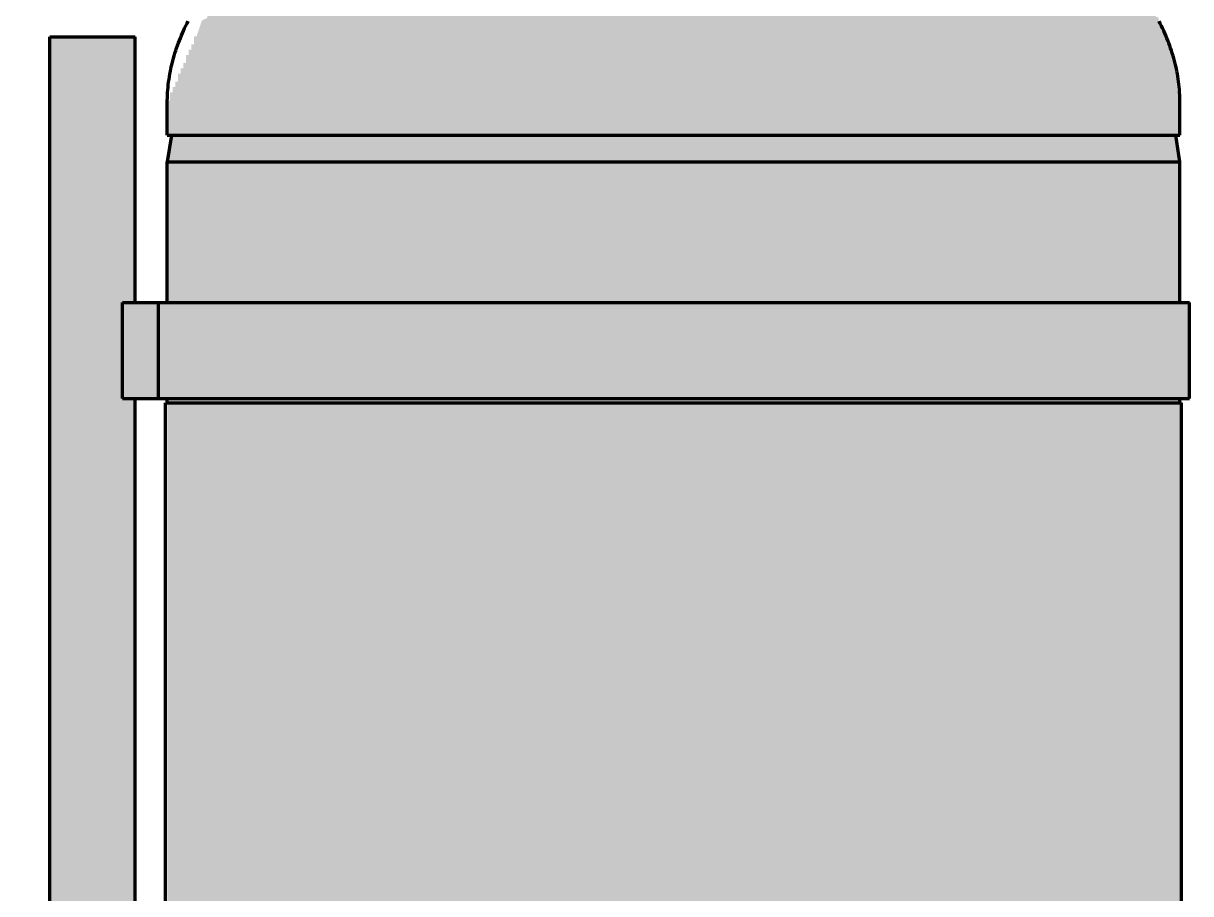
# Model space of a CAD drawing. Header units: millimetres. Extents: x 0 to 420, y 0 to 297.
# Drawn here: x 70.07 to 113.87, y 195.8 to 228.46 of the extents above; entities that cross this region are included whole.
import ezdxf

# ---------------------------------------------------------------- set-up
doc = ezdxf.new("R2010")
doc.units = ezdxf.units.MM
doc.layers.add('01-VISIBLE', color=7, linetype='CONTINUOUS', lineweight=70)
doc.layers.add('13-GRAFICA', color=30, linetype='CONTINUOUS', lineweight=18)

msp = doc.modelspace()

# ---------------------------------------------------------------- hatches: boundary and pattern name
at = {"layer": '13-GRAFICA', "true_color": 0xc4c8ce}
h = msp.add_hatch(color=7, dxfattribs=at)
h.dxf.hatch_style = 1
h.paths.add_polyline_path([(75.473, 224.271), (75.473, 225.571), (75.573, 225.571), (75.573, 225.871), (75.673, 225.871), (75.673, 226.071), (75.773, 226.071), (75.773, 226.271), (75.873, 226.271), (75.873, 226.571), (75.973, 226.571), (75.973, 226.771), (76.073, 226.771), (76.073, 226.971), (76.173, 226.971), (76.173, 227.271), (76.273, 227.271), (76.273, 227.471), (76.373, 227.471), (76.373, 227.671), (76.473, 227.671), (76.473, 227.971), (76.573, 227.971), (76.773, 228.571), (76.973, 228.671), (76.973, 228.871), (77.273, 229.071), (77.273, 229.271), (77.473, 229.371), (77.473, 229.571), (77.773, 229.771), (77.773, 229.971), (78.073, 230.171), (78.073, 230.371), (78.273, 230.471), (78.273, 230.671), (78.373, 230.671), (78.673, 231.071), (78.873, 231.071), (78.973, 231.271), (79.173, 231.271), (79.273, 231.471), (79.473, 231.471), (79.673, 231.771), (79.873, 231.771), (79.973, 231.971), (80.173, 231.971), (80.473, 232.371), (80.873, 232.471), (80.973, 232.671), (81.173, 232.671), (81.373, 232.971), (81.573, 232.971), (81.673, 233.171), (81.873, 233.171), (81.973, 233.371), (82.173, 233.371), (82.173, 233.471), (82.273, 233.471), (82.373, 233.671), (82.573, 233.671), (82.573, 233.771), (82.873, 233.771), (82.873, 233.871), (83.173, 233.871), (83.173, 233.971), (83.473, 233.971), (83.473, 234.071), (83.773, 234.071), (83.773, 234.171), (84.073, 234.171), (84.073, 234.271), (84.373, 234.271), (84.373, 234.371), (84.673, 234.371), (84.673, 234.471), (84.973, 234.471), (84.973, 234.571), (85.273, 234.571), (85.273, 234.671), (85.573, 234.671), (85.573, 234.771), (85.873, 234.771), (85.873, 234.871), (86.173, 234.871), (86.173, 234.971), (86.473, 234.971), (86.473, 235.071), (86.773, 235.071), (86.773, 235.171), (87.073, 235.171), (87.073, 235.271), (87.373, 235.271), (87.373, 235.371), (87.673, 235.371), (87.673, 235.471), (87.973, 235.471), (87.973, 235.571), (88.273, 235.571), (88.273, 235.671), (89.373, 235.771), (89.373, 235.871), (89.973, 235.871), (89.973, 235.971), (90.573, 235.971), (90.573, 236.071), (98.373, 236.071), (98.373, 235.971), (99.073, 235.971), (99.073, 235.871), (100.873, 235.671), (100.873, 235.571), (101.273, 235.571), (101.273, 235.471), (101.673, 235.471), (101.673, 235.371), (102.073, 235.371), (102.073, 235.271), (102.473, 235.271), (102.473, 235.171), (103.673, 234.971), (103.673, 234.871), (103.873, 234.871), (103.873, 234.771), (104.173, 234.771), (104.173, 234.671), (104.373, 234.671), (104.373, 234.571), (104.973, 234.471), (104.973, 234.371), (105.473, 234.271), (105.473, 234.171), (105.673, 234.171), (105.673, 234.071), (105.973, 234.071), (105.973, 233.971), (106.173, 233.971), (106.173, 233.871), (106.773, 233.771), (106.873, 233.571), (107.273, 233.471), (107.373, 233.271), (107.973, 233.071), (108.073, 232.871), (108.273, 232.871), (108.273, 232.771), (108.473, 232.771), (108.573, 232.571), (108.973, 232.471), (109.073, 232.271), (109.473, 232.171), (109.873, 231.671), (110.073, 231.671), (110.473, 231.171), (110.673, 231.171), (110.673, 231.071), (111.373, 230.471), (111.373, 230.271), (111.973, 229.771), (111.973, 229.571), (112.173, 229.471), (112.273, 229.071), (112.473, 228.971), (112.473, 228.771), (112.673, 228.671), (112.673, 228.471), (112.773, 228.471), (112.773, 228.271), (112.873, 228.271), (112.973, 227.671), (113.073, 227.671), (113.173, 227.171), (113.273, 227.171), (113.373, 225.871), (113.473, 225.871), (113.473, 224.271)])
at = {"layer": '13-GRAFICA', "true_color": 0x202020}
h = msp.add_hatch(color=7, dxfattribs=at)
h.dxf.hatch_style = 1
h.paths.add_polyline_path([(70.273, 170.271), (70.273, 170.571), (70.373, 170.571), (70.373, 171.171), (70.473, 171.171), (70.473, 171.771), (70.573, 171.771), (70.573, 172.371), (70.673, 172.371), (70.673, 172.971), (70.773, 172.971), (70.773, 173.571), (70.873, 173.571), (70.873, 174.171), (70.973, 174.171), (70.973, 174.771), (71.073, 174.771), (71.073, 227.971), (74.273, 227.971), (74.273, 217.971), (73.773, 217.971), (73.773, 214.371), (74.273, 214.371), (74.273, 174.671), (74.373, 174.671), (74.373, 173.971), (74.473, 173.971), (74.473, 173.271), (74.573, 173.271), (74.573, 172.571), (74.673, 172.571), (74.873, 170.771), (74.973, 170.771), (74.973, 170.371), (75.273, 170.271), (75.273, 169.071), (70.073, 169.071), (70.073, 170.271)])
at = {"layer": '13-GRAFICA', "true_color": 0xc4c8ce}
h = msp.add_hatch(color=7, dxfattribs=at)
h.dxf.hatch_style = 1
h.paths.add_polyline_path([(75.473, 223.571), (75.573, 223.571), (75.573, 224.171), (75.673, 224.171), (75.673, 224.271), (113.273, 224.271), (113.273, 224.171), (113.373, 224.171), (113.373, 223.571), (113.473, 223.571), (113.473, 217.971), (75.473, 217.971)])
at = {"layer": '13-GRAFICA', "true_color": 0x202020}
h = msp.add_hatch(color=7, dxfattribs=at)
h.dxf.hatch_style = 1
h.paths.add_polyline_path([(73.773, 214.371), (73.773, 217.971), (113.873, 217.971), (113.873, 214.371)])
at = {"layer": '13-GRAFICA', "true_color": 0xc4c8ce}
h = msp.add_hatch(color=7, dxfattribs=at)
h.dxf.hatch_style = 1
h.paths.add_polyline_path([(75.573, 214.371), (75.573, 214.271), (75.573, 186.071), (75.573, 185.471), (75.473, 185.471), (75.473, 214.371)])
h = msp.add_hatch(color=7, dxfattribs=at)
h.dxf.hatch_style = 1
h.paths.add_polyline_path([(89.873, 214.371), (89.873, 214.271), (75.573, 214.271), (75.573, 214.371)])
at = {"layer": '13-GRAFICA', "true_color": 0xffffff}
h = msp.add_hatch(color=7, dxfattribs=at)
h.dxf.hatch_style = 1
h.paths.add_polyline_path([(75.573, 186.071), (75.573, 214.271), (113.373, 214.271), (113.373, 186.071)])
at = {"layer": '13-GRAFICA', "true_color": 0xc4c8ce}
h = msp.add_hatch(color=7, dxfattribs=at)
h.dxf.hatch_style = 1
h.paths.add_polyline_path([(99.073, 214.371), (99.073, 214.271), (89.873, 214.271), (89.873, 214.371)])
h = msp.add_hatch(color=7, dxfattribs=at)
h.dxf.hatch_style = 1
h.paths.add_polyline_path([(99.773, 214.371), (99.773, 214.271), (99.073, 214.271), (99.073, 214.371)])
h = msp.add_hatch(color=7, dxfattribs=at)
h.dxf.hatch_style = 1
h.paths.add_polyline_path([(109.573, 214.371), (109.573, 214.271), (99.773, 214.271), (99.773, 214.371)])
h = msp.add_hatch(color=7, dxfattribs=at)
h.dxf.hatch_style = 1
h.paths.add_polyline_path([(113.373, 214.371), (113.373, 214.271), (109.573, 214.271), (109.573, 214.371)])
h = msp.add_hatch(color=7, dxfattribs=at)
h.dxf.hatch_style = 1
h.paths.add_polyline_path([(113.473, 214.371), (113.473, 165.071), (113.373, 165.071), (113.373, 173.071), (113.373, 186.071), (113.373, 214.271), (113.373, 214.371)])

# ---------------------------------------------------------------- linework, layer by layer
at = {"layer": '01-VISIBLE'}
for p, q in [((71.073, 175.071), (71.073, 227.957)), ((74.273, 217.98), (74.273, 227.957)), ((75.473, 224.271), (75.473, 225.471)), ((113.473, 224.271), (113.473, 225.471)), ((75.633, 224.271), (75.473, 223.271)), ((113.473, 223.271), (113.313, 224.271)), ((75.473, 217.98), (75.473, 223.271)), ((113.473, 217.98), (113.473, 223.271)), ((73.791, 217.98), (75.15, 217.98)), ((73.791, 214.38), (73.791, 217.98)), ((75.15, 214.38), (75.15, 217.98)), ((113.833, 214.38), (113.833, 217.98)), ((73.791, 214.38), (75.15, 214.38)), ((74.273, 175.071), (74.273, 214.38)), ((75.413, 186.119), (75.413, 214.224)), ((75.473, 214.224), (75.473, 214.38)), ((113.473, 214.224), (113.473, 214.38)), ((113.533, 186.119), (113.533, 214.224))]:
    msp.add_line(p, q, dxfattribs=at)
for points in [[(75.473, 225.471), (75.474, 225.572), (75.476, 225.672), (75.48, 225.772), (75.486, 225.872), (75.493, 225.972), (75.502, 226.072), (75.513, 226.171), (75.525, 226.271), (75.539, 226.37), (75.554, 226.469), (75.571, 226.568), (75.59, 226.667), (75.61, 226.765), (75.631, 226.863), (75.655, 226.96), (75.679, 227.057), (75.705, 227.154), (75.733, 227.25), (75.762, 227.346), (75.792, 227.442), (75.824, 227.537), (75.857, 227.631), (75.892, 227.726), (75.927, 227.819), (75.965, 227.912), (76.003, 228.005), (76.043, 228.097), (76.084, 228.188), (76.126, 228.279), (76.17, 228.369), (76.214, 228.459), (76.26, 228.548)], [(113.473, 225.471), (113.472, 225.572), (113.47, 225.672), (113.466, 225.772), (113.46, 225.872), (113.453, 225.972), (113.444, 226.072), (113.433, 226.171), (113.421, 226.271), (113.407, 226.37), (113.392, 226.469), (113.375, 226.568), (113.356, 226.666), (113.336, 226.765), (113.315, 226.862), (113.292, 226.96), (113.267, 227.057), (113.241, 227.154), (113.213, 227.25), (113.185, 227.346), (113.154, 227.442), (113.122, 227.537), (113.089, 227.631), (113.055, 227.725), (113.019, 227.819), (112.982, 227.912), (112.943, 228.005), (112.903, 228.097), (112.862, 228.188), (112.82, 228.279), (112.776, 228.369), (112.732, 228.459), (112.686, 228.548)], [(71.073, 227.957), (71.173, 227.957), (71.273, 227.957), (71.373, 227.957), (71.473, 227.957), (71.573, 227.957), (71.673, 227.957), (71.773, 227.957), (71.873, 227.957), (71.973, 227.957), (72.073, 227.957), (72.173, 227.957), (72.273, 227.957), (72.373, 227.957), (72.473, 227.957), (72.573, 227.957), (72.673, 227.957), (72.773, 227.957), (72.873, 227.957), (72.973, 227.957), (73.073, 227.957), (73.173, 227.957), (73.273, 227.957), (73.373, 227.957), (73.473, 227.957), (73.573, 227.957), (73.673, 227.957), (73.773, 227.957), (73.873, 227.957), (73.973, 227.957), (74.073, 227.957), (74.173, 227.957), (74.273, 227.957)], [(75.473, 224.271), (75.573, 224.271), (75.673, 224.271), (75.773, 224.271), (75.873, 224.271), (75.973, 224.271), (76.073, 224.271), (76.173, 224.271), (76.273, 224.271), (76.373, 224.271), (76.473, 224.271), (76.573, 224.271), (76.673, 224.271), (76.773, 224.271), (76.873, 224.271), (76.973, 224.271), (77.073, 224.271), (77.173, 224.271), (77.273, 224.271), (77.373, 224.271), (77.473, 224.271), (77.573, 224.271), (77.673, 224.271), (77.773, 224.271), (77.873, 224.271), (77.973, 224.271), (78.073, 224.271), (78.173, 224.271), (78.273, 224.271), (78.373, 224.271), (78.473, 224.271), (78.573, 224.271), (78.673, 224.271), (78.773, 224.271), (78.873, 224.271), (78.973, 224.271), (79.073, 224.271), (79.173, 224.271), (79.273, 224.271), (79.373, 224.271), (79.473, 224.271), (79.573, 224.271), (79.673, 224.271), (79.773, 224.271), (79.873, 224.271), (79.973, 224.271), (80.073, 224.271), (80.173, 224.271), (80.273, 224.271), (80.373, 224.271), (80.473, 224.271), (80.573, 224.271), (80.673, 224.271), (80.773, 224.271), (80.873, 224.271), (80.973, 224.271), (81.073, 224.271), (81.173, 224.271), (81.273, 224.271), (81.373, 224.271), (81.473, 224.271), (81.573, 224.271), (81.673, 224.271), (81.773, 224.271), (81.873, 224.271), (81.973, 224.271), (82.073, 224.271), (82.173, 224.271), (82.273, 224.271), (82.373, 224.271), (82.473, 224.271), (82.573, 224.271), (82.673, 224.271), (82.773, 224.271), (82.873, 224.271), (82.973, 224.271), (83.073, 224.271), (83.173, 224.271), (83.273, 224.271), (83.373, 224.271), (83.473, 224.271), (83.573, 224.271), (83.673, 224.271), (83.773, 224.271), (83.873, 224.271), (83.973, 224.271), (84.073, 224.271), (84.173, 224.271), (84.273, 224.271), (84.373, 224.271), (84.473, 224.271), (84.573, 224.271), (84.673, 224.271), (84.773, 224.271), (84.873, 224.271), (84.973, 224.271), (85.073, 224.271), (85.173, 224.271), (85.273, 224.271), (85.373, 224.271), (85.473, 224.271), (85.573, 224.271), (85.673, 224.271), (85.773, 224.271), (85.873, 224.271), (85.973, 224.271), (86.073, 224.271), (86.173, 224.271), (86.273, 224.271), (86.373, 224.271), (86.473, 224.271), (86.573, 224.271), (86.673, 224.271), (86.773, 224.271), (86.873, 224.271), (86.973, 224.271), (87.073, 224.271), (87.173, 224.271), (87.273, 224.271), (87.373, 224.271), (87.473, 224.271), (87.573, 224.271), (87.673, 224.271), (87.773, 224.271), (87.873, 224.271), (87.973, 224.271), (88.073, 224.271), (88.173, 224.271), (88.273, 224.271), (88.373, 224.271), (88.473, 224.271), (88.573, 224.271), (88.673, 224.271), (88.773, 224.271), (88.873, 224.271), (88.973, 224.271), (89.073, 224.271), (89.173, 224.271), (89.273, 224.271), (89.373, 224.271), (89.473, 224.271), (89.573, 224.271), (89.673, 224.271), (89.773, 224.271), (89.873, 224.271), (89.973, 224.271), (90.073, 224.271), (90.173, 224.271), (90.273, 224.271), (90.373, 224.271), (90.473, 224.271), (90.573, 224.271), (90.673, 224.271), (90.773, 224.271), (90.873, 224.271), (90.973, 224.271), (91.073, 224.271), (91.173, 224.271), (91.273, 224.271), (91.373, 224.271), (91.473, 224.271), (91.573, 224.271), (91.673, 224.271), (91.773, 224.271), (91.873, 224.271), (91.973, 224.271), (92.073, 224.271), (92.173, 224.271), (92.273, 224.271), (92.373, 224.271), (92.473, 224.271), (92.573, 224.271), (92.673, 224.271), (92.773, 224.271), (92.873, 224.271), (92.973, 224.271), (93.073, 224.271), (93.173, 224.271), (93.273, 224.271), (93.373, 224.271), (93.473, 224.271), (93.573, 224.271), (93.673, 224.271), (93.773, 224.271), (93.873, 224.271), (93.973, 224.271), (94.073, 224.271), (94.173, 224.271), (94.273, 224.271), (94.373, 224.271), (94.473, 224.271), (94.573, 224.271), (94.673, 224.271), (94.773, 224.271), (94.873, 224.271), (94.973, 224.271), (95.073, 224.271), (95.173, 224.271), (95.273, 224.271), (95.373, 224.271), (95.473, 224.271), (95.573, 224.271), (95.673, 224.271), (95.773, 224.271), (95.873, 224.271), (95.973, 224.271), (96.073, 224.271), (96.173, 224.271), (96.273, 224.271), (96.373, 224.271), (96.473, 224.271), (96.573, 224.271), (96.673, 224.271), (96.773, 224.271), (96.873, 224.271), (96.973, 224.271), (97.073, 224.271), (97.173, 224.271), (97.273, 224.271), (97.373, 224.271), (97.473, 224.271), (97.573, 224.271), (97.673, 224.271), (97.773, 224.271), (97.873, 224.271), (97.973, 224.271), (98.073, 224.271), (98.173, 224.271), (98.273, 224.271), (98.373, 224.271), (98.473, 224.271), (98.573, 224.271), (98.673, 224.271), (98.773, 224.271), (98.873, 224.271), (98.973, 224.271), (99.073, 224.271), (99.173, 224.271), (99.273, 224.271), (99.373, 224.271), (99.473, 224.271), (99.573, 224.271), (99.673, 224.271), (99.773, 224.271), (99.873, 224.271), (99.973, 224.271), (100.073, 224.271), (100.173, 224.271), (100.273, 224.271), (100.373, 224.271), (100.473, 224.271), (100.573, 224.271), (100.673, 224.271), (100.773, 224.271), (100.873, 224.271), (100.973, 224.271), (101.073, 224.271), (101.173, 224.271), (101.273, 224.271), (101.373, 224.271), (101.473, 224.271), (101.573, 224.271), (101.673, 224.271), (101.773, 224.271), (101.873, 224.271), (101.973, 224.271), (102.073, 224.271), (102.173, 224.271), (102.273, 224.271), (102.373, 224.271), (102.473, 224.271), (102.573, 224.271), (102.673, 224.271), (102.773, 224.271), (102.873, 224.271), (102.973, 224.271), (103.073, 224.271), (103.173, 224.271), (103.273, 224.271), (103.373, 224.271), (103.473, 224.271), (103.573, 224.271), (103.673, 224.271), (103.773, 224.271), (103.873, 224.271), (103.973, 224.271), (104.073, 224.271), (104.173, 224.271), (104.273, 224.271), (104.373, 224.271), (104.473, 224.271), (104.573, 224.271), (104.673, 224.271), (104.773, 224.271), (104.873, 224.271), (104.973, 224.271), (105.073, 224.271), (105.173, 224.271), (105.273, 224.271), (105.373, 224.271), (105.473, 224.271), (105.573, 224.271), (105.673, 224.271), (105.773, 224.271), (105.873, 224.271), (105.973, 224.271), (106.073, 224.271), (106.173, 224.271), (106.273, 224.271), (106.373, 224.271), (106.473, 224.271), (106.573, 224.271), (106.673, 224.271), (106.773, 224.271), (106.873, 224.271), (106.973, 224.271), (107.073, 224.271), (107.173, 224.271), (107.273, 224.271), (107.373, 224.271), (107.473, 224.271), (107.573, 224.271), (107.673, 224.271), (107.773, 224.271), (107.873, 224.271), (107.973, 224.271), (108.073, 224.271), (108.173, 224.271), (108.273, 224.271), (108.373, 224.271), (108.473, 224.271), (108.573, 224.271), (108.673, 224.271), (108.773, 224.271), (108.873, 224.271), (108.973, 224.271), (109.073, 224.271), (109.173, 224.271), (109.273, 224.271), (109.373, 224.271), (109.473, 224.271), (109.573, 224.271), (109.673, 224.271), (109.773, 224.271), (109.873, 224.271), (109.973, 224.271), (110.073, 224.271), (110.173, 224.271), (110.273, 224.271), (110.373, 224.271), (110.473, 224.271), (110.573, 224.271), (110.673, 224.271), (110.773, 224.271), (110.873, 224.271), (110.973, 224.271), (111.073, 224.271), (111.173, 224.271), (111.273, 224.271), (111.373, 224.271), (111.473, 224.271), (111.573, 224.271), (111.673, 224.271), (111.773, 224.271), (111.873, 224.271), (111.973, 224.271), (112.073, 224.271), (112.173, 224.271), (112.273, 224.271), (112.373, 224.271), (112.473, 224.271), (112.573, 224.271), (112.673, 224.271), (112.773, 224.271), (112.873, 224.271), (112.973, 224.271), (113.073, 224.271), (113.173, 224.271), (113.273, 224.271), (113.373, 224.271), (113.473, 224.271)], [(75.473, 223.271), (75.573, 223.271), (75.673, 223.271), (75.773, 223.271), (75.873, 223.271), (75.973, 223.271), (76.073, 223.271), (76.173, 223.271), (76.273, 223.271), (76.373, 223.271), (76.473, 223.271), (76.573, 223.271), (76.673, 223.271), (76.773, 223.271), (76.873, 223.271), (76.973, 223.271), (77.073, 223.271), (77.173, 223.271), (77.273, 223.271), (77.373, 223.271), (77.473, 223.271), (77.573, 223.271), (77.673, 223.271), (77.773, 223.271), (77.873, 223.271), (77.973, 223.271), (78.073, 223.271), (78.173, 223.271), (78.273, 223.271), (78.373, 223.271), (78.473, 223.271), (78.573, 223.271), (78.673, 223.271), (78.773, 223.271), (78.873, 223.271), (78.973, 223.271), (79.073, 223.271), (79.173, 223.271), (79.273, 223.271), (79.373, 223.271), (79.473, 223.271), (79.573, 223.271), (79.673, 223.271), (79.773, 223.271), (79.873, 223.271), (79.973, 223.271), (80.073, 223.271), (80.173, 223.271), (80.273, 223.271), (80.373, 223.271), (80.473, 223.271), (80.573, 223.271), (80.673, 223.271), (80.773, 223.271), (80.873, 223.271), (80.973, 223.271), (81.073, 223.271), (81.173, 223.271), (81.273, 223.271), (81.373, 223.271), (81.473, 223.271), (81.573, 223.271), (81.673, 223.271), (81.773, 223.271), (81.873, 223.271), (81.973, 223.271), (82.073, 223.271), (82.173, 223.271), (82.273, 223.271), (82.373, 223.271), (82.473, 223.271), (82.573, 223.271), (82.673, 223.271), (82.773, 223.271), (82.873, 223.271), (82.973, 223.271), (83.073, 223.271), (83.173, 223.271), (83.273, 223.271), (83.373, 223.271), (83.473, 223.271), (83.573, 223.271), (83.673, 223.271), (83.773, 223.271), (83.873, 223.271), (83.973, 223.271), (84.073, 223.271), (84.173, 223.271), (84.273, 223.271), (84.373, 223.271), (84.473, 223.271), (84.573, 223.271), (84.673, 223.271), (84.773, 223.271), (84.873, 223.271), (84.973, 223.271), (85.073, 223.271), (85.173, 223.271), (85.273, 223.271), (85.373, 223.271), (85.473, 223.271), (85.573, 223.271), (85.673, 223.271), (85.773, 223.271), (85.873, 223.271), (85.973, 223.271), (86.073, 223.271), (86.173, 223.271), (86.273, 223.271), (86.373, 223.271), (86.473, 223.271), (86.573, 223.271), (86.673, 223.271), (86.773, 223.271), (86.873, 223.271), (86.973, 223.271), (87.073, 223.271), (87.173, 223.271), (87.273, 223.271), (87.373, 223.271), (87.473, 223.271), (87.573, 223.271), (87.673, 223.271), (87.773, 223.271), (87.873, 223.271), (87.973, 223.271), (88.073, 223.271), (88.173, 223.271), (88.273, 223.271), (88.373, 223.271), (88.473, 223.271), (88.573, 223.271), (88.673, 223.271), (88.773, 223.271), (88.873, 223.271), (88.973, 223.271), (89.073, 223.271), (89.173, 223.271), (89.273, 223.271), (89.373, 223.271), (89.473, 223.271), (89.573, 223.271), (89.673, 223.271), (89.773, 223.271), (89.873, 223.271), (89.973, 223.271), (90.073, 223.271), (90.173, 223.271), (90.273, 223.271), (90.373, 223.271), (90.473, 223.271), (90.573, 223.271), (90.673, 223.271), (90.773, 223.271), (90.873, 223.271), (90.973, 223.271), (91.073, 223.271), (91.173, 223.271), (91.273, 223.271), (91.373, 223.271), (91.473, 223.271), (91.573, 223.271), (91.673, 223.271), (91.773, 223.271), (91.873, 223.271), (91.973, 223.271), (92.073, 223.271), (92.173, 223.271), (92.273, 223.271), (92.373, 223.271), (92.473, 223.271), (92.573, 223.271), (92.673, 223.271), (92.773, 223.271), (92.873, 223.271), (92.973, 223.271), (93.073, 223.271), (93.173, 223.271), (93.273, 223.271), (93.373, 223.271), (93.473, 223.271), (93.573, 223.271), (93.673, 223.271), (93.773, 223.271), (93.873, 223.271), (93.973, 223.271), (94.073, 223.271), (94.173, 223.271), (94.273, 223.271), (94.373, 223.271), (94.473, 223.271), (94.573, 223.271), (94.673, 223.271), (94.773, 223.271), (94.873, 223.271), (94.973, 223.271), (95.073, 223.271), (95.173, 223.271), (95.273, 223.271), (95.373, 223.271), (95.473, 223.271), (95.573, 223.271), (95.673, 223.271), (95.773, 223.271), (95.873, 223.271), (95.973, 223.271), (96.073, 223.271), (96.173, 223.271), (96.273, 223.271), (96.373, 223.271), (96.473, 223.271), (96.573, 223.271), (96.673, 223.271), (96.773, 223.271), (96.873, 223.271), (96.973, 223.271), (97.073, 223.271), (97.173, 223.271), (97.273, 223.271), (97.373, 223.271), (97.473, 223.271), (97.573, 223.271), (97.673, 223.271), (97.773, 223.271), (97.873, 223.271), (97.973, 223.271), (98.073, 223.271), (98.173, 223.271), (98.273, 223.271), (98.373, 223.271), (98.473, 223.271), (98.573, 223.271), (98.673, 223.271), (98.773, 223.271), (98.873, 223.271), (98.973, 223.271), (99.073, 223.271), (99.173, 223.271), (99.273, 223.271), (99.373, 223.271), (99.473, 223.271), (99.573, 223.271), (99.673, 223.271), (99.773, 223.271), (99.873, 223.271), (99.973, 223.271), (100.073, 223.271), (100.173, 223.271), (100.273, 223.271), (100.373, 223.271), (100.473, 223.271), (100.573, 223.271), (100.673, 223.271), (100.773, 223.271), (100.873, 223.271), (100.973, 223.271), (101.073, 223.271), (101.173, 223.271), (101.273, 223.271), (101.373, 223.271), (101.473, 223.271), (101.573, 223.271), (101.673, 223.271), (101.773, 223.271), (101.873, 223.271), (101.973, 223.271), (102.073, 223.271), (102.173, 223.271), (102.273, 223.271), (102.373, 223.271), (102.473, 223.271), (102.573, 223.271), (102.673, 223.271), (102.773, 223.271), (102.873, 223.271), (102.973, 223.271), (103.073, 223.271), (103.173, 223.271), (103.273, 223.271), (103.373, 223.271), (103.473, 223.271), (103.573, 223.271), (103.673, 223.271), (103.773, 223.271), (103.873, 223.271), (103.973, 223.271), (104.073, 223.271), (104.173, 223.271), (104.273, 223.271), (104.373, 223.271), (104.473, 223.271), (104.573, 223.271), (104.673, 223.271), (104.773, 223.271), (104.873, 223.271), (104.973, 223.271), (105.073, 223.271), (105.173, 223.271), (105.273, 223.271), (105.373, 223.271), (105.473, 223.271), (105.573, 223.271), (105.673, 223.271), (105.773, 223.271), (105.873, 223.271), (105.973, 223.271), (106.073, 223.271), (106.173, 223.271), (106.273, 223.271), (106.373, 223.271), (106.473, 223.271), (106.573, 223.271), (106.673, 223.271), (106.773, 223.271), (106.873, 223.271), (106.973, 223.271), (107.073, 223.271), (107.173, 223.271), (107.273, 223.271), (107.373, 223.271), (107.473, 223.271), (107.573, 223.271), (107.673, 223.271), (107.773, 223.271), (107.873, 223.271), (107.973, 223.271), (108.073, 223.271), (108.173, 223.271), (108.273, 223.271), (108.373, 223.271), (108.473, 223.271), (108.573, 223.271), (108.673, 223.271), (108.773, 223.271), (108.873, 223.271), (108.973, 223.271), (109.073, 223.271), (109.173, 223.271), (109.273, 223.271), (109.373, 223.271), (109.473, 223.271), (109.573, 223.271), (109.673, 223.271), (109.773, 223.271), (109.873, 223.271), (109.973, 223.271), (110.073, 223.271), (110.173, 223.271), (110.273, 223.271), (110.373, 223.271), (110.473, 223.271), (110.573, 223.271), (110.673, 223.271), (110.773, 223.271), (110.873, 223.271), (110.973, 223.271), (111.073, 223.271), (111.173, 223.271), (111.273, 223.271), (111.373, 223.271), (111.473, 223.271), (111.573, 223.271), (111.673, 223.271), (111.773, 223.271), (111.873, 223.271), (111.973, 223.271), (112.073, 223.271), (112.173, 223.271), (112.273, 223.271), (112.373, 223.271), (112.473, 223.271), (112.573, 223.271), (112.673, 223.271), (112.773, 223.271), (112.873, 223.271), (112.973, 223.271), (113.073, 223.271), (113.173, 223.271), (113.273, 223.271), (113.373, 223.271), (113.473, 223.271)], [(75.15, 217.98), (75.25, 217.98), (75.351, 217.98), (75.451, 217.98), (75.551, 217.98), (75.651, 217.98), (75.752, 217.98), (75.852, 217.98), (75.952, 217.98), (76.052, 217.98), (76.152, 217.98), (76.253, 217.98), (76.353, 217.98), (76.453, 217.98), (76.553, 217.98), (76.653, 217.98), (76.754, 217.98), (76.854, 217.98), (76.954, 217.98), (77.054, 217.98), (77.155, 217.98), (77.255, 217.98), (77.355, 217.98), (77.455, 217.98), (77.555, 217.98), (77.656, 217.98), (77.756, 217.98), (77.856, 217.98), (77.956, 217.98), (78.056, 217.98), (78.157, 217.98), (78.257, 217.98), (78.357, 217.98), (78.457, 217.98), (78.558, 217.98), (78.658, 217.98), (78.758, 217.98), (78.858, 217.98), (78.958, 217.98), (79.059, 217.98), (79.159, 217.98), (79.259, 217.98), (79.359, 217.98), (79.459, 217.98), (79.56, 217.98), (79.66, 217.98), (79.76, 217.98), (79.86, 217.98), (79.961, 217.98), (80.061, 217.98), (80.161, 217.98), (80.261, 217.98), (80.361, 217.98), (80.462, 217.98), (80.562, 217.98), (80.662, 217.98), (80.762, 217.98), (80.862, 217.98), (80.963, 217.98), (81.063, 217.98), (81.163, 217.98), (81.263, 217.98), (81.364, 217.98), (81.464, 217.98), (81.564, 217.98), (81.664, 217.98), (81.764, 217.98), (81.865, 217.98), (81.965, 217.98), (82.065, 217.98), (82.165, 217.98), (82.265, 217.98), (82.366, 217.98), (82.466, 217.98), (82.566, 217.98), (82.666, 217.98), (82.767, 217.98), (82.867, 217.98), (82.967, 217.98), (83.067, 217.98), (83.167, 217.98), (83.268, 217.98), (83.368, 217.98), (83.468, 217.98), (83.568, 217.98), (83.668, 217.98), (83.769, 217.98), (83.869, 217.98), (83.969, 217.98), (84.069, 217.98), (84.17, 217.98), (84.27, 217.98), (84.37, 217.98), (84.47, 217.98), (84.57, 217.98), (84.671, 217.98), (84.771, 217.98), (84.871, 217.98), (84.971, 217.98), (85.071, 217.98), (85.172, 217.98), (85.272, 217.98), (85.372, 217.98), (85.472, 217.98), (85.573, 217.98), (85.673, 217.98), (85.773, 217.98), (85.873, 217.98), (85.973, 217.98), (86.074, 217.98), (86.174, 217.98), (86.274, 217.98), (86.374, 217.98), (86.474, 217.98), (86.575, 217.98), (86.675, 217.98), (86.775, 217.98), (86.875, 217.98), (86.976, 217.98), (87.076, 217.98), (87.176, 217.98), (87.276, 217.98), (87.376, 217.98), (87.477, 217.98), (87.577, 217.98), (87.677, 217.98), (87.777, 217.98), (87.877, 217.98), (87.978, 217.98), (88.078, 217.98), (88.178, 217.98), (88.278, 217.98), (88.379, 217.98), (88.479, 217.98), (88.579, 217.98), (88.679, 217.98), (88.779, 217.98), (88.88, 217.98), (88.98, 217.98), (89.08, 217.98), (89.18, 217.98), (89.28, 217.98), (89.381, 217.98), (89.481, 217.98), (89.581, 217.98), (89.681, 217.98), (89.782, 217.98), (89.882, 217.98), (89.982, 217.98), (90.082, 217.98), (90.182, 217.98), (90.283, 217.98), (90.383, 217.98), (90.483, 217.98), (90.583, 217.98), (90.683, 217.98), (90.784, 217.98), (90.884, 217.98), (90.984, 217.98), (91.084, 217.98), (91.185, 217.98), (91.285, 217.98), (91.385, 217.98), (91.485, 217.98), (91.585, 217.98), (91.686, 217.98), (91.786, 217.98), (91.886, 217.98), (91.986, 217.98), (92.086, 217.98), (92.187, 217.98), (92.287, 217.98), (92.387, 217.98), (92.487, 217.98), (92.588, 217.98), (92.688, 217.98), (92.788, 217.98), (92.888, 217.98), (92.988, 217.98), (93.089, 217.98), (93.189, 217.98), (93.289, 217.98), (93.389, 217.98), (93.489, 217.98), (93.59, 217.98), (93.69, 217.98), (93.79, 217.98), (93.89, 217.98), (93.991, 217.98), (94.091, 217.98), (94.191, 217.98), (94.291, 217.98), (94.391, 217.98), (94.492, 217.98), (94.592, 217.98), (94.692, 217.98), (94.792, 217.98), (94.892, 217.98), (94.993, 217.98), (95.093, 217.98), (95.193, 217.98), (95.293, 217.98), (95.394, 217.98), (95.494, 217.98), (95.594, 217.98), (95.694, 217.98), (95.794, 217.98), (95.895, 217.98), (95.995, 217.98), (96.095, 217.98), (96.195, 217.98), (96.295, 217.98), (96.396, 217.98), (96.496, 217.98), (96.596, 217.98), (96.696, 217.98), (96.797, 217.98), (96.897, 217.98), (96.997, 217.98), (97.097, 217.98), (97.197, 217.98), (97.298, 217.98), (97.398, 217.98), (97.498, 217.98), (97.598, 217.98), (97.698, 217.98), (97.799, 217.98), (97.899, 217.98), (97.999, 217.98), (98.099, 217.98), (98.2, 217.98), (98.3, 217.98), (98.4, 217.98), (98.5, 217.98), (98.6, 217.98), (98.701, 217.98), (98.801, 217.98), (98.901, 217.98), (99.001, 217.98), (99.101, 217.98), (99.202, 217.98), (99.302, 217.98), (99.402, 217.98), (99.502, 217.98), (99.603, 217.98), (99.703, 217.98), (99.803, 217.98), (99.903, 217.98), (100.003, 217.98), (100.104, 217.98), (100.204, 217.98), (100.304, 217.98), (100.404, 217.98), (100.504, 217.98), (100.605, 217.98), (100.705, 217.98), (100.805, 217.98), (100.905, 217.98), (101.006, 217.98), (101.106, 217.98), (101.206, 217.98), (101.306, 217.98), (101.406, 217.98), (101.507, 217.98), (101.607, 217.98), (101.707, 217.98), (101.807, 217.98), (101.907, 217.98), (102.008, 217.98), (102.108, 217.98), (102.208, 217.98), (102.308, 217.98), (102.409, 217.98), (102.509, 217.98), (102.609, 217.98), (102.709, 217.98), (102.809, 217.98), (102.91, 217.98), (103.01, 217.98), (103.11, 217.98), (103.21, 217.98), (103.31, 217.98), (103.411, 217.98), (103.511, 217.98), (103.611, 217.98), (103.711, 217.98), (103.812, 217.98), (103.912, 217.98), (104.012, 217.98), (104.112, 217.98), (104.212, 217.98), (104.313, 217.98), (104.413, 217.98), (104.513, 217.98), (104.613, 217.98), (104.713, 217.98), (104.814, 217.98), (104.914, 217.98), (105.014, 217.98), (105.114, 217.98), (105.215, 217.98), (105.315, 217.98), (105.415, 217.98), (105.515, 217.98), (105.615, 217.98), (105.716, 217.98), (105.816, 217.98), (105.916, 217.98), (106.016, 217.98), (106.116, 217.98), (106.217, 217.98), (106.317, 217.98), (106.417, 217.98), (106.517, 217.98), (106.618, 217.98), (106.718, 217.98), (106.818, 217.98), (106.918, 217.98), (107.018, 217.98), (107.119, 217.98), (107.219, 217.98), (107.319, 217.98), (107.419, 217.98), (107.519, 217.98), (107.62, 217.98), (107.72, 217.98), (107.82, 217.98), (107.92, 217.98), (108.021, 217.98), (108.121, 217.98), (108.221, 217.98), (108.321, 217.98), (108.421, 217.98), (108.522, 217.98), (108.622, 217.98), (108.722, 217.98), (108.822, 217.98), (108.922, 217.98), (109.023, 217.98), (109.123, 217.98), (109.223, 217.98), (109.323, 217.98), (109.424, 217.98), (109.524, 217.98), (109.624, 217.98), (109.724, 217.98), (109.824, 217.98), (109.925, 217.98), (110.025, 217.98), (110.125, 217.98), (110.225, 217.98), (110.325, 217.98), (110.426, 217.98), (110.526, 217.98), (110.626, 217.98), (110.726, 217.98), (110.827, 217.98), (110.927, 217.98), (111.027, 217.98), (111.127, 217.98), (111.227, 217.98), (111.328, 217.98), (111.428, 217.98), (111.528, 217.98), (111.628, 217.98), (111.728, 217.98), (111.829, 217.98), (111.929, 217.98), (112.029, 217.98), (112.129, 217.98), (112.23, 217.98), (112.33, 217.98), (112.43, 217.98), (112.53, 217.98), (112.63, 217.98), (112.731, 217.98), (112.831, 217.98), (112.931, 217.98), (113.031, 217.98), (113.131, 217.98), (113.232, 217.98), (113.332, 217.98), (113.432, 217.98), (113.532, 217.98), (113.633, 217.98), (113.733, 217.98), (113.833, 217.98)], [(75.15, 214.38), (75.25, 214.38), (75.351, 214.38), (75.451, 214.38), (75.551, 214.38), (75.651, 214.38), (75.752, 214.38), (75.852, 214.38), (75.952, 214.38), (76.052, 214.38), (76.152, 214.38), (76.253, 214.38), (76.353, 214.38), (76.453, 214.38), (76.553, 214.38), (76.653, 214.38), (76.754, 214.38), (76.854, 214.38), (76.954, 214.38), (77.054, 214.38), (77.155, 214.38), (77.255, 214.38), (77.355, 214.38), (77.455, 214.38), (77.555, 214.38), (77.656, 214.38), (77.756, 214.38), (77.856, 214.38), (77.956, 214.38), (78.056, 214.38), (78.157, 214.38), (78.257, 214.38), (78.357, 214.38), (78.457, 214.38), (78.558, 214.38), (78.658, 214.38), (78.758, 214.38), (78.858, 214.38), (78.958, 214.38), (79.059, 214.38), (79.159, 214.38), (79.259, 214.38), (79.359, 214.38), (79.459, 214.38), (79.56, 214.38), (79.66, 214.38), (79.76, 214.38), (79.86, 214.38), (79.961, 214.38), (80.061, 214.38), (80.161, 214.38), (80.261, 214.38), (80.361, 214.38), (80.462, 214.38), (80.562, 214.38), (80.662, 214.38), (80.762, 214.38), (80.862, 214.38), (80.963, 214.38), (81.063, 214.38), (81.163, 214.38), (81.263, 214.38), (81.364, 214.38), (81.464, 214.38), (81.564, 214.38), (81.664, 214.38), (81.764, 214.38), (81.865, 214.38), (81.965, 214.38), (82.065, 214.38), (82.165, 214.38), (82.265, 214.38), (82.366, 214.38), (82.466, 214.38), (82.566, 214.38), (82.666, 214.38), (82.767, 214.38), (82.867, 214.38), (82.967, 214.38), (83.067, 214.38), (83.167, 214.38), (83.268, 214.38), (83.368, 214.38), (83.468, 214.38), (83.568, 214.38), (83.668, 214.38), (83.769, 214.38), (83.869, 214.38), (83.969, 214.38), (84.069, 214.38), (84.17, 214.38), (84.27, 214.38), (84.37, 214.38), (84.47, 214.38), (84.57, 214.38), (84.671, 214.38), (84.771, 214.38), (84.871, 214.38), (84.971, 214.38), (85.071, 214.38), (85.172, 214.38), (85.272, 214.38), (85.372, 214.38), (85.472, 214.38), (85.573, 214.38), (85.673, 214.38), (85.773, 214.38), (85.873, 214.38), (85.973, 214.38), (86.074, 214.38), (86.174, 214.38), (86.274, 214.38), (86.374, 214.38), (86.474, 214.38), (86.575, 214.38), (86.675, 214.38), (86.775, 214.38), (86.875, 214.38), (86.976, 214.38), (87.076, 214.38), (87.176, 214.38), (87.276, 214.38), (87.376, 214.38), (87.477, 214.38), (87.577, 214.38), (87.677, 214.38), (87.777, 214.38), (87.877, 214.38), (87.978, 214.38), (88.078, 214.38), (88.178, 214.38), (88.278, 214.38), (88.379, 214.38), (88.479, 214.38), (88.579, 214.38), (88.679, 214.38), (88.779, 214.38), (88.88, 214.38), (88.98, 214.38), (89.08, 214.38), (89.18, 214.38), (89.28, 214.38), (89.381, 214.38), (89.481, 214.38), (89.581, 214.38), (89.681, 214.38), (89.782, 214.38), (89.882, 214.38), (89.982, 214.38), (90.082, 214.38), (90.182, 214.38), (90.283, 214.38), (90.383, 214.38), (90.483, 214.38), (90.583, 214.38), (90.683, 214.38), (90.784, 214.38), (90.884, 214.38), (90.984, 214.38), (91.084, 214.38), (91.185, 214.38), (91.285, 214.38), (91.385, 214.38), (91.485, 214.38), (91.585, 214.38), (91.686, 214.38), (91.786, 214.38), (91.886, 214.38), (91.986, 214.38), (92.086, 214.38), (92.187, 214.38), (92.287, 214.38), (92.387, 214.38), (92.487, 214.38), (92.588, 214.38), (92.688, 214.38), (92.788, 214.38), (92.888, 214.38), (92.988, 214.38), (93.089, 214.38), (93.189, 214.38), (93.289, 214.38), (93.389, 214.38), (93.489, 214.38), (93.59, 214.38), (93.69, 214.38), (93.79, 214.38), (93.89, 214.38), (93.991, 214.38), (94.091, 214.38), (94.191, 214.38), (94.291, 214.38), (94.391, 214.38), (94.492, 214.38), (94.592, 214.38), (94.692, 214.38), (94.792, 214.38), (94.892, 214.38), (94.993, 214.38), (95.093, 214.38), (95.193, 214.38), (95.293, 214.38), (95.394, 214.38), (95.494, 214.38), (95.594, 214.38), (95.694, 214.38), (95.794, 214.38), (95.895, 214.38), (95.995, 214.38), (96.095, 214.38), (96.195, 214.38), (96.295, 214.38), (96.396, 214.38), (96.496, 214.38), (96.596, 214.38), (96.696, 214.38), (96.797, 214.38), (96.897, 214.38), (96.997, 214.38), (97.097, 214.38), (97.197, 214.38), (97.298, 214.38), (97.398, 214.38), (97.498, 214.38), (97.598, 214.38), (97.698, 214.38), (97.799, 214.38), (97.899, 214.38), (97.999, 214.38), (98.099, 214.38), (98.2, 214.38), (98.3, 214.38), (98.4, 214.38), (98.5, 214.38), (98.6, 214.38), (98.701, 214.38), (98.801, 214.38), (98.901, 214.38), (99.001, 214.38), (99.101, 214.38), (99.202, 214.38), (99.302, 214.38), (99.402, 214.38), (99.502, 214.38), (99.603, 214.38), (99.703, 214.38), (99.803, 214.38), (99.903, 214.38), (100.003, 214.38), (100.104, 214.38), (100.204, 214.38), (100.304, 214.38), (100.404, 214.38), (100.504, 214.38), (100.605, 214.38), (100.705, 214.38), (100.805, 214.38), (100.905, 214.38), (101.006, 214.38), (101.106, 214.38), (101.206, 214.38), (101.306, 214.38), (101.406, 214.38), (101.507, 214.38), (101.607, 214.38), (101.707, 214.38), (101.807, 214.38), (101.907, 214.38), (102.008, 214.38), (102.108, 214.38), (102.208, 214.38), (102.308, 214.38), (102.409, 214.38), (102.509, 214.38), (102.609, 214.38), (102.709, 214.38), (102.809, 214.38), (102.91, 214.38), (103.01, 214.38), (103.11, 214.38), (103.21, 214.38), (103.31, 214.38), (103.411, 214.38), (103.511, 214.38), (103.611, 214.38), (103.711, 214.38), (103.812, 214.38), (103.912, 214.38), (104.012, 214.38), (104.112, 214.38), (104.212, 214.38), (104.313, 214.38), (104.413, 214.38), (104.513, 214.38), (104.613, 214.38), (104.713, 214.38), (104.814, 214.38), (104.914, 214.38), (105.014, 214.38), (105.114, 214.38), (105.215, 214.38), (105.315, 214.38), (105.415, 214.38), (105.515, 214.38), (105.615, 214.38), (105.716, 214.38), (105.816, 214.38), (105.916, 214.38), (106.016, 214.38), (106.116, 214.38), (106.217, 214.38), (106.317, 214.38), (106.417, 214.38), (106.517, 214.38), (106.618, 214.38), (106.718, 214.38), (106.818, 214.38), (106.918, 214.38), (107.018, 214.38), (107.119, 214.38), (107.219, 214.38), (107.319, 214.38), (107.419, 214.38), (107.519, 214.38), (107.62, 214.38), (107.72, 214.38), (107.82, 214.38), (107.92, 214.38), (108.021, 214.38), (108.121, 214.38), (108.221, 214.38), (108.321, 214.38), (108.421, 214.38), (108.522, 214.38), (108.622, 214.38), (108.722, 214.38), (108.822, 214.38), (108.922, 214.38), (109.023, 214.38), (109.123, 214.38), (109.223, 214.38), (109.323, 214.38), (109.424, 214.38), (109.524, 214.38), (109.624, 214.38), (109.724, 214.38), (109.824, 214.38), (109.925, 214.38), (110.025, 214.38), (110.125, 214.38), (110.225, 214.38), (110.325, 214.38), (110.426, 214.38), (110.526, 214.38), (110.626, 214.38), (110.726, 214.38), (110.827, 214.38), (110.927, 214.38), (111.027, 214.38), (111.127, 214.38), (111.227, 214.38), (111.328, 214.38), (111.428, 214.38), (111.528, 214.38), (111.628, 214.38), (111.728, 214.38), (111.829, 214.38), (111.929, 214.38), (112.029, 214.38), (112.129, 214.38), (112.23, 214.38), (112.33, 214.38), (112.43, 214.38), (112.53, 214.38), (112.63, 214.38), (112.731, 214.38), (112.831, 214.38), (112.931, 214.38), (113.031, 214.38), (113.131, 214.38), (113.232, 214.38), (113.332, 214.38), (113.432, 214.38), (113.532, 214.38), (113.633, 214.38), (113.733, 214.38), (113.833, 214.38)], [(75.413, 214.224), (75.513, 214.224), (75.613, 214.224), (75.713, 214.224), (75.813, 214.224), (75.913, 214.224), (76.013, 214.224), (76.113, 214.224), (76.213, 214.224), (76.313, 214.224), (76.414, 214.224), (76.514, 214.224), (76.614, 214.224), (76.714, 214.224), (76.814, 214.224), (76.914, 214.224), (77.014, 214.224), (77.114, 214.224), (77.214, 214.224), (77.314, 214.224), (77.414, 214.224), (77.514, 214.224), (77.614, 214.224), (77.714, 214.224), (77.814, 214.224), (77.914, 214.224), (78.014, 214.224), (78.114, 214.224), (78.214, 214.224), (78.315, 214.224), (78.415, 214.224), (78.515, 214.224), (78.615, 214.224), (78.715, 214.224), (78.815, 214.224), (78.915, 214.224), (79.015, 214.224), (79.115, 214.224), (79.215, 214.224), (79.315, 214.224), (79.415, 214.224), (79.515, 214.224), (79.615, 214.224), (79.715, 214.224), (79.815, 214.224), (79.915, 214.224), (80.015, 214.224), (80.115, 214.224), (80.216, 214.224), (80.316, 214.224), (80.416, 214.224), (80.516, 214.224), (80.616, 214.224), (80.716, 214.224), (80.816, 214.224), (80.916, 214.224), (81.016, 214.224), (81.116, 214.224), (81.216, 214.224), (81.316, 214.224), (81.416, 214.224), (81.516, 214.224), (81.616, 214.224), (81.716, 214.224), (81.816, 214.224), (81.916, 214.224), (82.016, 214.224), (82.117, 214.224), (82.217, 214.224), (82.317, 214.224), (82.417, 214.224), (82.517, 214.224), (82.617, 214.224), (82.717, 214.224), (82.817, 214.224), (82.917, 214.224), (83.017, 214.224), (83.117, 214.224), (83.217, 214.224), (83.317, 214.224), (83.417, 214.224), (83.517, 214.224), (83.617, 214.224), (83.717, 214.224), (83.817, 214.224), (83.917, 214.224), (84.018, 214.224), (84.118, 214.224), (84.218, 214.224), (84.318, 214.224), (84.418, 214.224), (84.518, 214.224), (84.618, 214.224), (84.718, 214.224), (84.818, 214.224), (84.918, 214.224), (85.018, 214.224), (85.118, 214.224), (85.218, 214.224), (85.318, 214.224), (85.418, 214.224), (85.518, 214.224), (85.618, 214.224), (85.718, 214.224), (85.818, 214.224), (85.919, 214.224), (86.019, 214.224), (86.119, 214.224), (86.219, 214.224), (86.319, 214.224), (86.419, 214.224), (86.519, 214.224), (86.619, 214.224), (86.719, 214.224), (86.819, 214.224), (86.919, 214.224), (87.019, 214.224), (87.119, 214.224), (87.219, 214.224), (87.319, 214.224), (87.419, 214.224), (87.519, 214.224), (87.619, 214.224), (87.719, 214.224), (87.82, 214.224), (87.92, 214.224), (88.02, 214.224), (88.12, 214.224), (88.22, 214.224), (88.32, 214.224), (88.42, 214.224), (88.52, 214.224), (88.62, 214.224), (88.72, 214.224), (88.82, 214.224), (88.92, 214.224), (89.02, 214.224), (89.12, 214.224), (89.22, 214.224), (89.32, 214.224), (89.42, 214.224), (89.52, 214.224), (89.62, 214.224), (89.721, 214.224), (89.821, 214.224), (89.921, 214.224), (90.021, 214.224), (90.121, 214.224), (90.221, 214.224), (90.321, 214.224), (90.421, 214.224), (90.521, 214.224), (90.621, 214.224), (90.721, 214.224), (90.821, 214.224), (90.921, 214.224), (91.021, 214.224), (91.121, 214.224), (91.221, 214.224), (91.321, 214.224), (91.421, 214.224), (91.521, 214.224), (91.622, 214.224), (91.722, 214.224), (91.822, 214.224), (91.922, 214.224), (92.022, 214.224), (92.122, 214.224), (92.222, 214.224), (92.322, 214.224), (92.422, 214.224), (92.522, 214.224), (92.622, 214.224), (92.722, 214.224), (92.822, 214.224), (92.922, 214.224), (93.022, 214.224), (93.122, 214.224), (93.222, 214.224), (93.322, 214.224), (93.422, 214.224), (93.523, 214.224), (93.623, 214.224), (93.723, 214.224), (93.823, 214.224), (93.923, 214.224), (94.023, 214.224), (94.123, 214.224), (94.223, 214.224), (94.323, 214.224), (94.423, 214.224), (94.523, 214.224), (94.623, 214.224), (94.723, 214.224), (94.823, 214.224), (94.923, 214.224), (95.023, 214.224), (95.123, 214.224), (95.223, 214.224), (95.323, 214.224), (95.423, 214.224), (95.524, 214.224), (95.624, 214.224), (95.724, 214.224), (95.824, 214.224), (95.924, 214.224), (96.024, 214.224), (96.124, 214.224), (96.224, 214.224), (96.324, 214.224), (96.424, 214.224), (96.524, 214.224), (96.624, 214.224), (96.724, 214.224), (96.824, 214.224), (96.924, 214.224), (97.024, 214.224), (97.124, 214.224), (97.224, 214.224), (97.324, 214.224), (97.425, 214.224), (97.525, 214.224), (97.625, 214.224), (97.725, 214.224), (97.825, 214.224), (97.925, 214.224), (98.025, 214.224), (98.125, 214.224), (98.225, 214.224), (98.325, 214.224), (98.425, 214.224), (98.525, 214.224), (98.625, 214.224), (98.725, 214.224), (98.825, 214.224), (98.925, 214.224), (99.025, 214.224), (99.125, 214.224), (99.225, 214.224), (99.326, 214.224), (99.426, 214.224), (99.526, 214.224), (99.626, 214.224), (99.726, 214.224), (99.826, 214.224), (99.926, 214.224), (100.026, 214.224), (100.126, 214.224), (100.226, 214.224), (100.326, 214.224), (100.426, 214.224), (100.526, 214.224), (100.626, 214.224), (100.726, 214.224), (100.826, 214.224), (100.926, 214.224), (101.026, 214.224), (101.126, 214.224), (101.227, 214.224), (101.327, 214.224), (101.427, 214.224), (101.527, 214.224), (101.627, 214.224), (101.727, 214.224), (101.827, 214.224), (101.927, 214.224), (102.027, 214.224), (102.127, 214.224), (102.227, 214.224), (102.327, 214.224), (102.427, 214.224), (102.527, 214.224), (102.627, 214.224), (102.727, 214.224), (102.827, 214.224), (102.927, 214.224), (103.027, 214.224), (103.128, 214.224), (103.228, 214.224), (103.328, 214.224), (103.428, 214.224), (103.528, 214.224), (103.628, 214.224), (103.728, 214.224), (103.828, 214.224), (103.928, 214.224), (104.028, 214.224), (104.128, 214.224), (104.228, 214.224), (104.328, 214.224), (104.428, 214.224), (104.528, 214.224), (104.628, 214.224), (104.728, 214.224), (104.828, 214.224), (104.928, 214.224), (105.029, 214.224), (105.129, 214.224), (105.229, 214.224), (105.329, 214.224), (105.429, 214.224), (105.529, 214.224), (105.629, 214.224), (105.729, 214.224), (105.829, 214.224), (105.929, 214.224), (106.029, 214.224), (106.129, 214.224), (106.229, 214.224), (106.329, 214.224), (106.429, 214.224), (106.529, 214.224), (106.629, 214.224), (106.729, 214.224), (106.829, 214.224), (106.93, 214.224), (107.03, 214.224), (107.13, 214.224), (107.23, 214.224), (107.33, 214.224), (107.43, 214.224), (107.53, 214.224), (107.63, 214.224), (107.73, 214.224), (107.83, 214.224), (107.93, 214.224), (108.03, 214.224), (108.13, 214.224), (108.23, 214.224), (108.33, 214.224), (108.43, 214.224), (108.53, 214.224), (108.63, 214.224), (108.73, 214.224), (108.831, 214.224), (108.931, 214.224), (109.031, 214.224), (109.131, 214.224), (109.231, 214.224), (109.331, 214.224), (109.431, 214.224), (109.531, 214.224), (109.631, 214.224), (109.731, 214.224), (109.831, 214.224), (109.931, 214.224), (110.031, 214.224), (110.131, 214.224), (110.231, 214.224), (110.331, 214.224), (110.431, 214.224), (110.531, 214.224), (110.631, 214.224), (110.732, 214.224), (110.832, 214.224), (110.932, 214.224), (111.032, 214.224), (111.132, 214.224), (111.232, 214.224), (111.332, 214.224), (111.432, 214.224), (111.532, 214.224), (111.632, 214.224), (111.732, 214.224), (111.832, 214.224), (111.932, 214.224), (112.032, 214.224), (112.132, 214.224), (112.232, 214.224), (112.332, 214.224), (112.432, 214.224), (112.532, 214.224), (112.633, 214.224), (112.733, 214.224), (112.833, 214.224), (112.933, 214.224), (113.033, 214.224), (113.133, 214.224), (113.233, 214.224), (113.333, 214.224), (113.433, 214.224), (113.533, 214.224)]]:
    msp.add_lwpolyline(points, dxfattribs=at)

doc.saveas('drawing.dxf')
